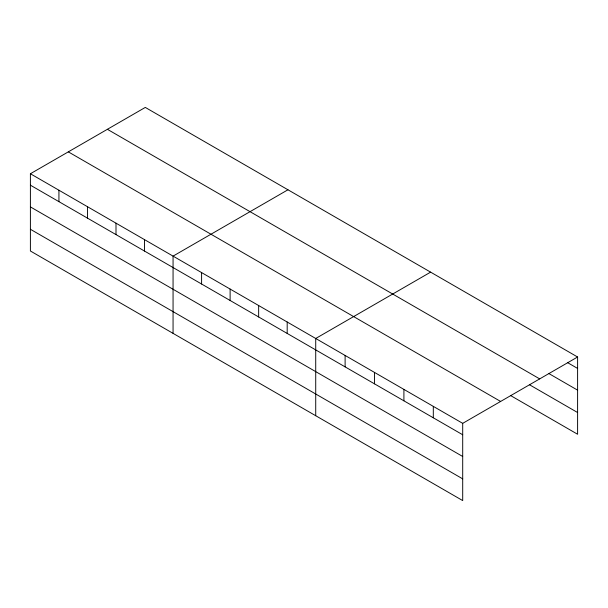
<?xml version="1.0" encoding="UTF-8"?>
<svg xmlns="http://www.w3.org/2000/svg" width="608" height="608" viewBox="0 0 608 608"><rect width="100%" height="100%" fill="white"/><g stroke="black" fill="none" stroke-linecap="round" stroke-linejoin="round"><path stroke-width="0.91" d="M30.4 173.751L462.703 423.343L462.703 500.582L30.4 250.998L30.4 173.751L145.297 107.418L577.6 357.002L577.6 434.249L510.644 395.588M287.956 189.78L173.06 256.12L173.06 333.359M430.616 272.141L315.719 338.481L315.719 415.72M462.703 423.343L577.6 357.002M567.804 362.771L577.6 368.433M549.024 373.646L577.6 390.154M107.38 129.306L539.684 378.89M529.424 384.712L577.6 412.528M68.316 151.863L500.62 401.447M30.4 185.182L462.703 434.766M30.4 206.902L462.703 456.486M30.4 229.277L462.703 478.861M433.306 406.372L433.306 417.795M403.91 389.394L403.91 400.824M374.513 372.423L374.513 383.853M345.116 355.452L345.116 366.882M287.189 322.012L287.189 333.435M258.651 305.535L258.651 316.966M230.12 289.066L230.12 300.489M201.59 272.589L201.59 284.02M144.529 239.643L144.529 251.074M115.999 223.174L115.999 234.597M87.461 206.697L87.461 218.128M58.93 190.228L58.93 201.658"/></g></svg>
